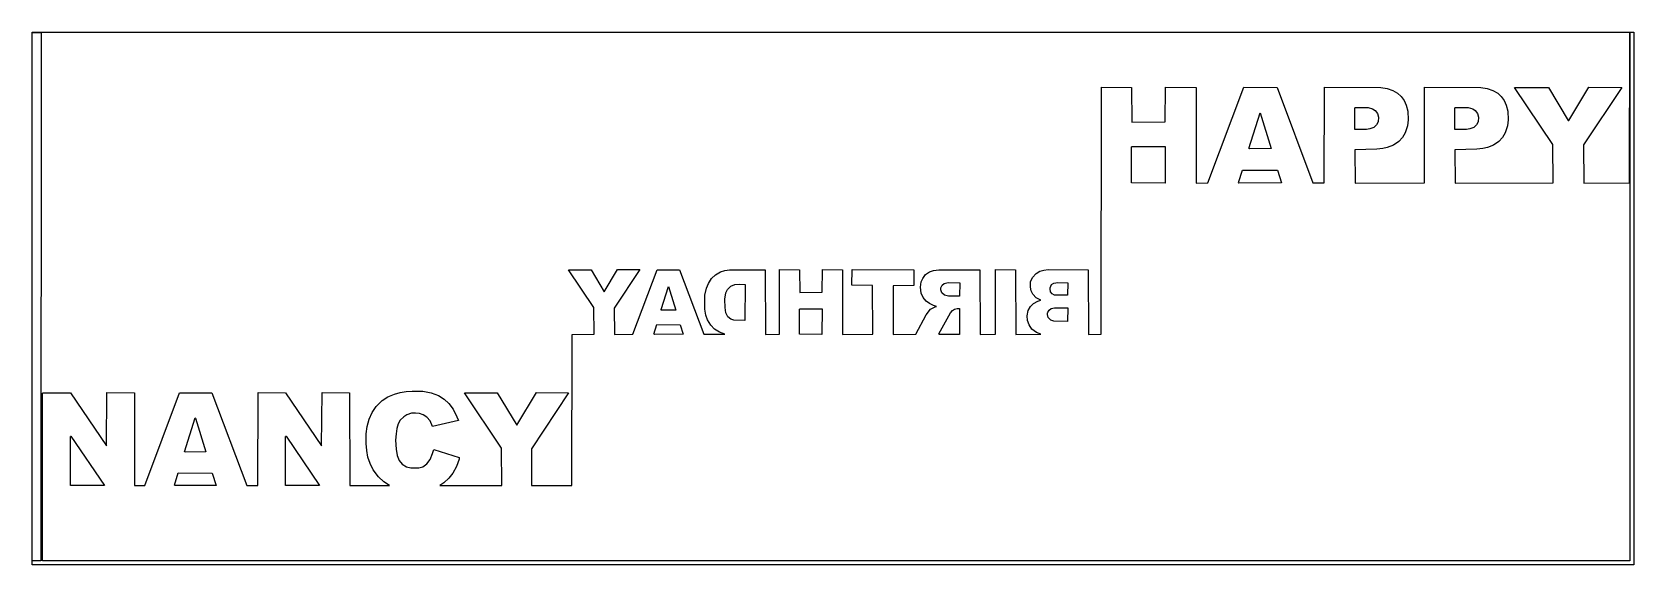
# Model space of a CAD drawing. Extents: x 0 to 433, y 0 to 144.
import ezdxf

# ---------------------------------------------------------------- set-up
doc = ezdxf.new("R2010")
doc.units = 0
doc.layers.add('Nancy_traced', color=7, linetype='CONTINUOUS')

msp = doc.modelspace()

# ---------------------------------------------------------------- linework, layer by layer
at = {"layer": 'Nancy_traced', "color": 7}
msp.add_lwpolyline([(0, 144), (433, 144), (433, 0), (0, 0), (0, 144), (0, 144)], close=True, dxfattribs=at)
for points in [[(0.07, 143.86), (2.45, 143.86), (2.38, 1.07), (0.07, 1.14), (0.07, 143.73), (0.07, 143.8)], [(2.86, 46.51), (10.36, 46.51), (20.1, 32.2), (20.23, 46.58), (27.66, 46.51), (27.73, 21.44), (30.45, 21.51), (39.85, 46.51), (48.58, 46.51), (58.05, 21.44), (61.04, 21.51), (61.11, 46.58), (68.54, 46.51), (78.28, 32.2), (78.42, 46.58), (85.84, 46.51), (85.91, 21.44), (96.61, 21.51), (95.11, 22.46), (93.61, 23.82), (92.25, 25.66), (91.36, 27.43), (90.81, 29.14), (90.47, 30.91), (90.34, 32.82), (90.34, 35.47), (90.61, 37.38), (91.16, 39.42), (91.97, 41.19), (93.06, 42.83), (94.63, 44.4), (96.2, 45.42), (97.97, 46.17), (99.47, 46.58), (101.1, 46.85), (102.74, 46.99), (105.67, 46.92), (107.85, 46.51), (109.89, 45.76), (111.39, 44.81), (112.68, 43.65), (113.84, 42.08), (114.86, 40.04), (115.27, 39.01), (108.26, 37.45), (107.57, 38.95), (106.69, 39.97), (105.73, 40.58), (104.71, 40.92), (103.62, 41.06), (102.53, 40.99), (101.31, 40.58), (100.49, 40.04), (99.54, 39.08), (98.99, 38.13), (98.58, 36.83), (98.38, 35.4), (98.24, 33.7), (98.38, 31.25), (98.72, 29.54), (99.26, 28.18), (100.08, 27.23), (101.24, 26.48), (102.4, 26.21), (104.51, 26.21), (105.6, 26.55), (106.69, 27.3), (107.57, 28.45), (108.26, 30.16), (108.6, 31.18), (115.41, 29.07), (115.41, 28.59), (114.73, 26.62), (113.77, 24.84), (112.68, 23.41), (111.32, 22.19), (110.23, 21.51), (126.99, 21.51), (126.92, 31.59), (116.91, 46.51), (125.76, 46.51), (131.01, 37.79), (136.32, 46.58), (145.04, 46.51), (134.96, 31.38), (135.03, 21.44), (145.93, 21.51), (146, 62.31), (151.93, 62.38), (151.86, 69.6), (145.04, 79.76), (151.11, 79.76), (154.65, 73.83), (158.26, 79.82), (164.32, 79.82), (157.38, 69.4), (157.44, 62.31), (162.42, 62.38), (168.96, 79.76), (175.02, 79.76), (181.56, 62.38), (187.22, 62.38), (185.79, 62.86), (184.49, 63.75), (183.47, 64.77), (182.58, 66.27), (182.17, 67.49), (181.9, 69.13), (181.9, 72.87), (182.31, 74.78), (182.86, 76.08), (183.67, 77.37), (184.7, 78.39), (186.13, 79.21), (187.22, 79.55), (188.51, 79.76), (198.18, 79.76), (198.25, 62.31), (202, 62.38), (202.07, 79.82), (207.45, 79.76), (207.52, 73.62), (213.58, 73.69), (213.65, 79.82), (219.03, 79.76), (219.1, 62.31), (227.28, 62.38), (227.21, 75.53), (221.62, 75.6), (221.69, 79.82), (238.38, 79.76), (238.31, 75.53), (232.73, 75.46), (232.79, 62.31), (238.93, 62.38), (241.65, 67.63), (242.88, 69.13), (244.1, 69.74), (244.44, 69.88), (243.63, 70.15), (242.54, 70.63), (241.65, 71.31), (240.83, 72.26), (240.36, 73.42), (240.15, 75.05), (240.36, 76.49), (240.76, 77.44), (241.51, 78.46), (242.6, 79.21), (243.69, 79.55), (245.12, 79.76), (256.23, 79.76), (256.3, 62.31), (260.39, 62.38), (260.45, 79.82), (265.84, 79.76), (265.9, 62.31), (272.72, 62.38), (271.49, 62.79), (270.26, 63.75), (269.51, 64.84), (269.11, 66.06), (268.97, 67.29), (269.24, 68.79), (269.86, 69.88), (270.74, 70.69), (271.9, 71.24), (272.72, 71.51), (271.42, 72.19), (270.47, 73.15), (270.06, 74.03), (269.86, 75.05), (269.92, 76.49), (270.4, 77.64), (271.42, 78.8), (272.38, 79.35), (273.47, 79.69), (274.69, 79.82), (285.46, 79.76), (285.52, 62.31), (289, 62.38), (289.07, 129.08), (297.17, 129.01), (297.24, 119.68), (306.3, 119.75), (306.37, 129.08), (314.62, 129.01), (314.68, 103.19), (317.82, 103.26), (327.56, 129.08), (336.55, 129.01), (346.23, 103.26), (349.29, 103.26), (349.36, 129.08), (364.55, 129.01), (366.26, 128.74), (367.82, 128.19), (369.12, 127.44), (370.07, 126.56), (370.89, 125.47), (371.43, 124.24), (371.84, 122.61), (371.98, 120.29), (371.77, 118.66), (371.16, 116.75), (370.41, 115.52), (369.46, 114.43), (367.96, 113.41), (366.32, 112.8), (365.1, 112.52), (363.46, 112.32), (357.54, 112.18), (357.6, 103.19), (376.34, 103.26), (376.41, 129.08), (391.6, 129.01), (393.3, 128.74), (394.87, 128.19), (396.16, 127.44), (397.12, 126.56), (397.94, 125.47), (398.48, 124.24), (398.89, 122.61), (399.03, 120.29), (398.82, 118.66), (398.21, 116.75), (397.46, 115.52), (396.51, 114.43), (395.01, 113.41), (393.37, 112.8), (392.15, 112.52), (390.51, 112.32), (384.58, 112.18), (384.65, 103.19), (411.15, 103.26), (411.08, 113.61), (400.73, 129.01), (409.86, 129.01), (415.24, 120.09), (415.38, 120.09), (420.76, 129.08), (429.75, 129.01), (419.4, 113.48), (419.46, 103.19), (431.8, 103.26), (431.86, 143.93), (431.86, 1.07), (2.86, 1.14), (2.86, 46.37), (2.86, 46.44)], [(328.92, 112.52), (331.92, 122.13), (334.92, 112.52), (329.06, 112.46), (328.99, 112.46)], [(357.54, 123.63), (361.15, 123.63), (362.37, 123.29), (363.05, 122.81), (363.67, 121.99), (363.94, 121.04), (363.87, 119.75), (363.4, 118.93), (362.71, 118.25), (361.62, 117.84), (360.67, 117.7), (357.54, 117.7), (357.54, 123.49), (357.54, 123.56)], [(384.58, 123.63), (388.19, 123.63), (389.42, 123.29), (390.1, 122.81), (390.71, 121.99), (390.99, 121.04), (390.92, 119.75), (390.44, 118.93), (389.76, 118.25), (388.67, 117.84), (387.72, 117.7), (384.58, 117.7), (384.58, 123.49), (384.58, 123.56)], [(297.17, 113.07), (306.3, 113.07), (306.24, 103.19), (297.17, 103.26), (297.17, 112.93), (297.17, 113)], [(326.13, 103.33), (327.15, 106.67), (336.69, 106.67), (337.71, 103.26), (326.2, 103.19), (326.13, 103.26)], [(170.05, 68.99), (172.02, 75.26), (172.43, 74.03), (174, 68.85), (170.05, 68.85), (170.05, 68.92)], [(187.28, 71.85), (187.56, 73.49), (187.97, 74.44), (188.85, 75.33), (189.94, 75.74), (191.3, 75.87), (192.73, 75.8), (192.67, 66.06), (189.74, 66.13), (188.92, 66.4), (188.1, 67.08), (187.56, 68.17), (187.35, 69.6), (187.28, 71.72), (187.28, 71.78)], [(245.67, 74.92), (246.01, 75.6), (246.56, 76.08), (247.65, 76.28), (250.78, 76.21), (250.71, 72.6), (247.71, 72.67), (246.62, 72.94), (245.94, 73.49), (245.67, 74.31), (245.67, 74.78), (245.67, 74.85)], [(275.17, 74.92), (275.58, 75.74), (276.19, 76.14), (277.28, 76.28), (279.94, 76.21), (279.87, 72.87), (276.4, 72.94), (275.71, 73.28), (275.31, 73.83), (275.17, 74.65), (275.17, 74.78), (275.17, 74.85)], [(274.49, 68.11), (274.9, 68.85), (275.51, 69.26), (276.4, 69.47), (279.94, 69.47), (279.87, 65.79), (276.19, 65.86), (275.37, 66.13), (274.62, 66.88), (274.49, 67.7), (274.49, 67.97), (274.49, 68.04)], [(168.07, 62.38), (168.89, 64.97), (175.23, 64.9), (175.97, 62.38), (168.21, 62.31), (168.14, 62.31)], [(207.45, 69.2), (213.58, 69.2), (213.51, 62.31), (207.45, 62.38), (207.45, 69.06), (207.45, 69.13)], [(245.12, 62.45), (248.26, 68.17), (248.8, 68.79), (249.35, 69.13), (250.03, 69.26), (250.71, 69.26), (250.71, 62.31), (245.19, 62.31), (245.12, 62.38)], [(41.22, 30.57), (44.08, 39.76), (44.22, 39.63), (47.01, 30.57), (41.35, 30.5), (41.29, 30.5)], [(10.36, 34.79), (10.49, 34.79), (19.55, 21.51), (10.36, 21.51), (10.36, 34.65), (10.36, 34.72)], [(68.54, 34.79), (68.67, 34.79), (77.73, 21.51), (68.54, 21.51), (68.54, 34.65), (68.54, 34.72)], [(38.49, 21.57), (39.51, 24.91), (48.71, 24.84), (49.73, 21.51), (38.56, 21.44), (38.49, 21.51)]]:
    msp.add_lwpolyline(points, dxfattribs=at)

doc.saveas('drawing.dxf')
